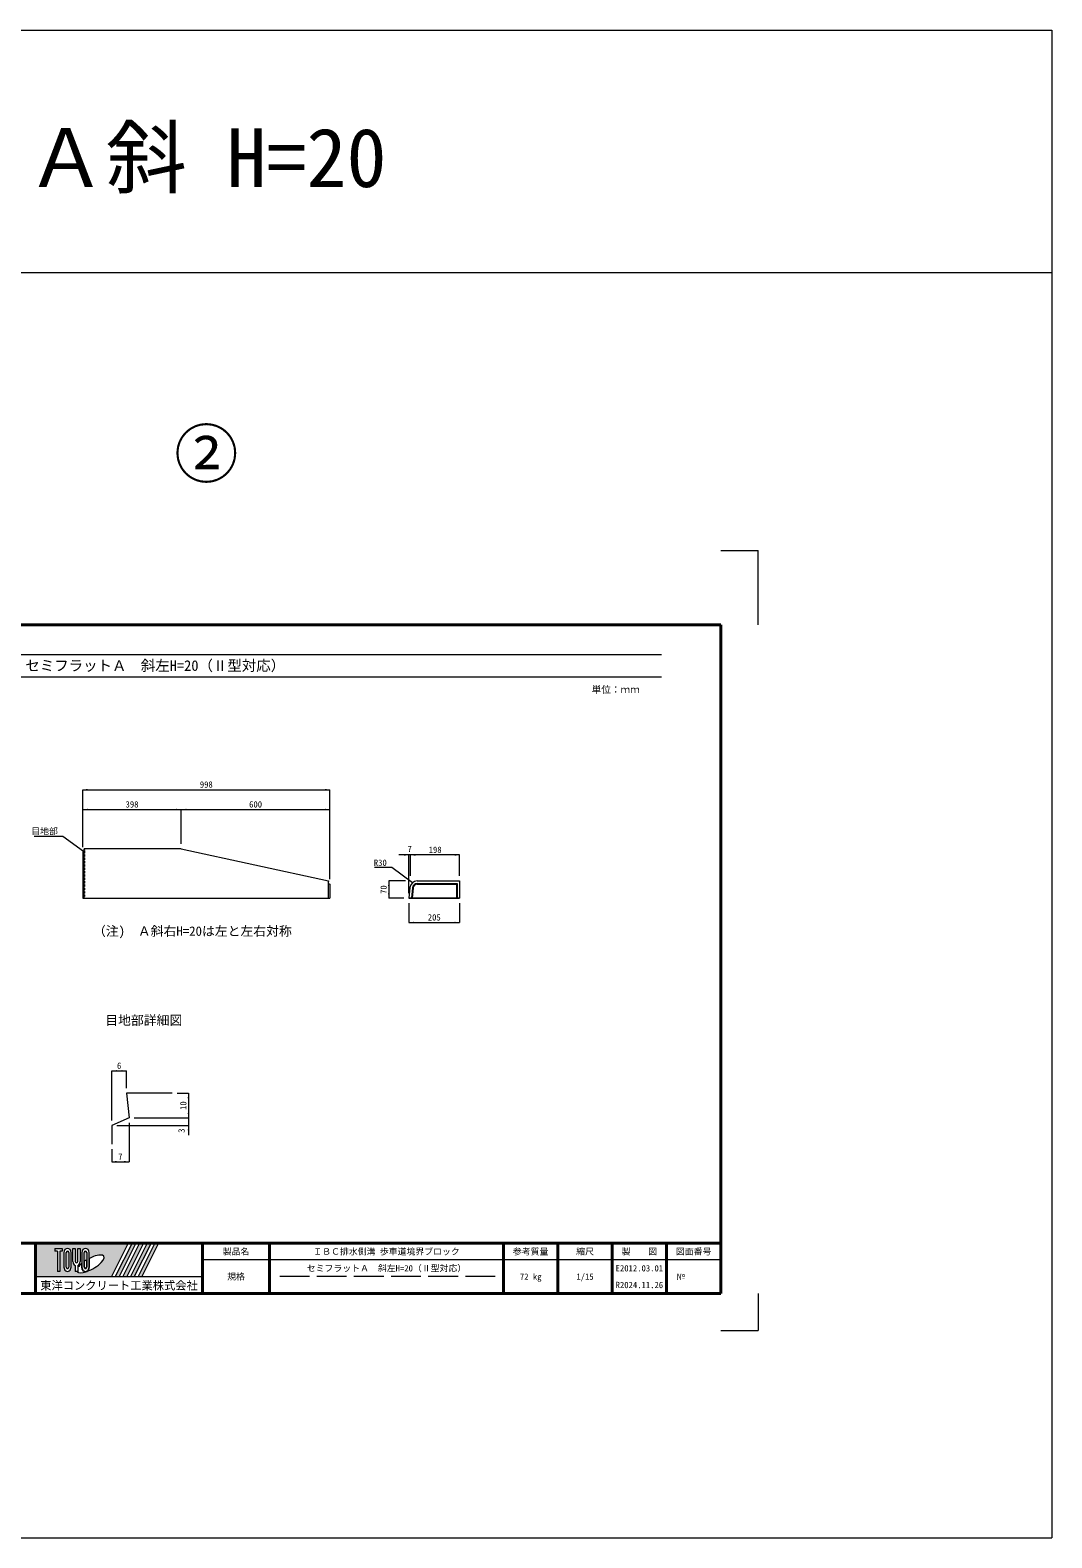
# Model space of a CAD drawing. Units: millimetres at full size; some dimension numbers follow another scale. Extents: x 7544 to 21199, y -8549 to 6148.
# Drawn here: x 17074 to 21199, y 59 to 6148 of the extents above; entities that cross this region are included whole.
import ezdxf
from ezdxf.enums import TextEntityAlignment as Align

# ---------------------------------------------------------------- set-up
doc = ezdxf.new("R2010")
doc.units = ezdxf.units.MM
doc.header["$LTSCALE"] = 20
doc.linetypes.add('DASHED', pattern=[7.5, 6, -1.5])
doc.linetypes.add('USER1', pattern=[0.675, 0.375, -0.3])
for name, color, linetype, lineweight in [('0_2', 7, 'Continuous', 20), ('Defpoints_3', 7, 'Continuous', 13), ('図枠', 7, 'Continuous', 5), ('寸法線', 7, 'Continuous', 9), ('引出線', 4, 'Continuous', 9), ('本体', 2, 'Continuous', 20), ('補助線', 8, 'Continuous', 13)]:
    doc.layers.add(name, color=color, linetype=linetype, lineweight=lineweight)
doc.styles.add('ＭＳ ゴシック', font='')
doc.styles.get('ＭＳ ゴシック').set_extended_font_data('MS Gothic')

# ---------------------------------------------------------------- blocks, each defined once
blk = doc.blocks.new('filled_arrow')
at = {"color": 0, "linetype": 'Continuous', "lineweight": -2}
blk.add_solid([(7.5, 1.25), (0, 0), (7.5, -1.25)], dxfattribs=at)

msp = doc.modelspace()

# ---------------------------------------------------------------- hatches: boundary and pattern name
at = {"layer": '図枠'}
h = msp.add_hatch(color=256, dxfattribs=at)
h.paths.add_polyline_path([(17095.52, 1249.25), (17095.52, 1114.25), (17402.85, 1114.25), (17470.35, 1249.25)])
edge = h.paths.add_edge_path(flags=16)
edge.add_ellipse((17317.89, 1165.66), major_axis=(54.55, 30.53), ratio=0.3471473, start_angle=-144.311216, end_angle=72.189903, ccw=False)
edge.add_ellipse((17297.69, 1152.48), major_axis=(0, 18.56), ratio=0.8463542, start_angle=-160.703457, end_angle=-90)
edge.add_line((17313.4, 1152.48), (17313.4, 1187.86))
edge = h.paths.add_edge_path(flags=16)
edge.add_ellipse((17297.69, 1211.02), major_axis=(0, 17.13), ratio=0.8463542, start_angle=-90, end_angle=90, ccw=False)
edge.add_line((17312.2, 1211.02), (17312.2, 1152.48))
edge.add_ellipse((17297.69, 1152.48), major_axis=(0, 17.13), ratio=0.8463542, start_angle=90, end_angle=-90, ccw=False)
edge.add_line((17283.19, 1152.48), (17283.19, 1211.02))
edge = h.paths.add_edge_path(flags=16)
edge.add_line((17302.53, 1211.02), (17302.53, 1152.48))
edge.add_ellipse((17297.69, 1152.48), major_axis=(0, 5.71), ratio=0.8463542, start_angle=90, end_angle=-90, ccw=False)
edge.add_line((17292.86, 1152.48), (17292.86, 1211.02))
edge.add_ellipse((17297.69, 1211.02), major_axis=(0, 5.71), ratio=0.8463542, start_angle=-90, end_angle=90, ccw=False)
edge = h.paths.add_edge_path(flags=16)
edge.add_line((17301.32, 1181.1), (17301.32, 1152.48))
edge.add_ellipse((17297.69, 1152.48), major_axis=(0, 4.28), ratio=0.8463541, start_angle=90, end_angle=-90, ccw=False)
edge.add_line((17294.07, 1152.48), (17294.07, 1176.41))
edge.add_ellipse((17317.89, 1165.66), major_axis=(54.55, 30.53), ratio=0.3471473, start_angle=107.791742, end_angle=126.471319, ccw=False)
edge = h.paths.add_edge_path(flags=16)
edge.add_ellipse((17261.44, 1175.68), major_axis=(0, 17.13), ratio=0.8463542, start_angle=-163.341166, end_angle=-90, ccw=False)
edge.add_line((17266.27, 1159.52), (17266.27, 1135.34))
edge.add_line((17266.27, 1135.34), (17256.61, 1135.34))
edge.add_line((17256.61, 1135.34), (17256.61, 1159.52))
edge.add_ellipse((17261.44, 1175.68), major_axis=(0, 17.13), ratio=0.8463542, start_angle=90, end_angle=163.341166, ccw=False)
edge.add_line((17246.94, 1175.68), (17246.94, 1228.15))
edge.add_line((17246.94, 1228.15), (17256.61, 1228.15))
edge.add_line((17256.61, 1228.15), (17256.61, 1175.68))
edge.add_ellipse((17261.44, 1175.68), major_axis=(0, 5.71), ratio=0.8463542, start_angle=90, end_angle=-90)
edge.add_line((17266.27, 1175.68), (17266.27, 1228.15))
edge.add_line((17266.27, 1228.15), (17275.94, 1228.15))
edge.add_line((17275.94, 1228.15), (17275.94, 1175.68))
edge = h.paths.add_edge_path(flags=16)
edge.add_line((17281.98, 1167.25), (17281.98, 1152.48))
edge.add_ellipse((17297.69, 1152.48), major_axis=(0, 18.56), ratio=0.8463542, start_angle=90, end_angle=-171.54427)
edge.add_ellipse((17317.89, 1165.66), major_axis=(54.55, 30.53), ratio=0.3471473, start_angle=-178.649536, end_angle=-148.292442, ccw=False)
edge.add_line((17264.19, 1133.91), (17267.48, 1133.91))
edge.add_line((17267.48, 1133.91), (17267.48, 1152.01))
edge.add_ellipse((17317.89, 1165.66), major_axis=(54.55, 30.53), ratio=0.3471473, start_angle=148.219121, end_angle=165.908122, ccw=False)
edge = h.paths.add_edge_path(flags=16)
edge.add_ellipse((17225.18, 1211.02), major_axis=(0, 17.13), ratio=0.8463542, start_angle=-90, end_angle=90, ccw=False)
edge.add_line((17239.69, 1211.02), (17239.69, 1152.48))
edge.add_ellipse((17225.18, 1152.48), major_axis=(0, 17.13), ratio=0.8463542, start_angle=90, end_angle=-90, ccw=False)
edge.add_line((17210.68, 1152.48), (17210.68, 1211.02))
edge = h.paths.add_edge_path(flags=16)
edge.add_line((17230.02, 1211.02), (17230.02, 1152.48))
edge.add_ellipse((17225.18, 1152.48), major_axis=(0, 5.71), ratio=0.8463542, start_angle=90, end_angle=-90, ccw=False)
edge.add_line((17220.35, 1152.48), (17220.35, 1211.02))
edge.add_ellipse((17225.18, 1211.02), major_axis=(0, 5.71), ratio=0.8463542, start_angle=-90, end_angle=90, ccw=False)
h.paths.add_polyline_path([(17203.43, 1228.15), (17203.43, 1216.73), (17193.76, 1216.73), (17193.76, 1135.34), (17184.1, 1135.34), (17184.1, 1216.73), (17174.43, 1216.73), (17174.43, 1228.15)], flags=16)
for points in [[(17418.17, 1114.25), (17433.48, 1114.25), (17500.98, 1249.25), (17485.67, 1249.25)], [(17531.61, 1249.25), (17516.29, 1249.25), (17448.79, 1114.25), (17464.11, 1114.25)], [(17562.24, 1249.25), (17546.92, 1249.25), (17479.42, 1114.25), (17494.74, 1114.25)], [(17592.86, 1249.25), (17577.55, 1249.25), (17510.05, 1114.25), (17525.36, 1114.25)]]:
    msp.add_hatch(color=256, dxfattribs=at).paths.add_polyline_path(points)

# ---------------------------------------------------------------- linework, layer by layer
at = {"layer": '0_2'}
msp.add_line((18603.31, 2642.05), (18808.31, 2642.05), dxfattribs=at)
at = {"layer": 'Defpoints_3'}
for p, q in [((19863.02, 4046.75), (20013.02, 4046.75)), ((20013.02, 3746.75), (20013.02, 4046.75)), ((20013.02, 1046.75), (20013.02, 896.75)), ((19863.02, 896.75), (20013.02, 896.75))]:
    msp.add_line(p, q, dxfattribs=at)
at = {"layer": '図枠', "color": 1, "lineweight": 20}
for p, q in [((7544.46, 6147.66), (21199.2, 6147.66)), ((21199.2, 6147.66), (21199.2, 59.42)), ((14371.83, 5169.69), (21199.2, 5169.69)), ((7544.46, 59.42), (21199.2, 59.42))]:
    msp.add_line(p, q, dxfattribs=at)
at = {"layer": '図枠', "lineweight": 40}
for p, q in [((15708.02, 3746.75), (19863.02, 3746.75)), ((19863.02, 1046.75), (19863.02, 3746.75)), ((15708.02, 1249.25), (19863.02, 1249.25)), ((17095.52, 1046.75), (17095.52, 1249.25)), ((17770.52, 1046.75), (17770.52, 1249.25)), ((18040.52, 1046.75), (18040.52, 1249.25)), ((18985.52, 1046.75), (18985.52, 1249.25)), ((19204.89, 1046.75), (19204.89, 1249.25)), ((19424.27, 1046.75), (19424.27, 1249.25)), ((19643.64, 1046.75), (19643.64, 1249.25)), ((15708.02, 1046.75), (19863.02, 1046.75))]:
    msp.add_line(p, q, dxfattribs=at)
at = {"layer": '図枠', "lineweight": 13}
for p, q in [((15948.02, 3626.75), (19623.02, 3626.75)), ((15948.02, 3536.75), (19623.02, 3536.75)), ((19863.02, 1181.75), (17770.52, 1181.75))]:
    msp.add_line(p, q, dxfattribs=at)
at = {"layer": '図枠'}
for p, q in [((17095.52, 1249.25), (17470.35, 1249.25)), ((17174.43, 1228.15), (17174.43, 1216.73)), ((17174.43, 1228.15), (17203.43, 1228.15)), ((17203.43, 1228.15), (17203.43, 1216.73)), ((17246.94, 1228.15), (17256.61, 1228.15)), ((17246.94, 1175.68), (17246.94, 1228.15)), ((17256.61, 1228.15), (17256.61, 1175.68)), ((17266.27, 1228.15), (17275.94, 1228.15)), ((17266.27, 1175.68), (17266.27, 1228.15)), ((17275.94, 1228.15), (17275.94, 1175.68)), ((17470.35, 1249.25), (17402.85, 1114.25)), ((17485.67, 1249.25), (17418.17, 1114.25)), ((17500.98, 1249.25), (17433.48, 1114.25)), ((17516.29, 1249.25), (17448.79, 1114.25)), ((17531.61, 1249.25), (17464.11, 1114.25)), ((17546.92, 1249.25), (17479.42, 1114.25)), ((17485.67, 1249.25), (17500.98, 1249.25)), ((17562.24, 1249.25), (17494.74, 1114.25)), ((17577.55, 1249.25), (17510.05, 1114.25)), ((17516.29, 1249.25), (17531.61, 1249.25)), ((17592.86, 1249.25), (17525.36, 1114.25)), ((17546.92, 1249.25), (17562.24, 1249.25)), ((17577.55, 1249.25), (17592.86, 1249.25)), ((17184.1, 1216.73), (17174.43, 1216.73)), ((17184.1, 1216.73), (17184.1, 1135.34)), ((17193.76, 1216.73), (17193.76, 1135.34)), ((17203.43, 1216.73), (17193.76, 1216.73)), ((17210.68, 1211.02), (17210.68, 1152.48)), ((17220.35, 1152.48), (17220.35, 1211.02)), ((17230.02, 1211.02), (17230.02, 1152.48)), ((17239.69, 1152.48), (17239.69, 1211.02)), ((17256.61, 1159.52), (17256.61, 1135.34)), ((17266.27, 1159.52), (17266.27, 1135.34)), ((17281.98, 1167.25), (17281.98, 1152.48)), ((17283.19, 1211.02), (17283.19, 1152.48)), ((17292.86, 1152.48), (17292.86, 1211.02)), ((17294.07, 1152.48), (17294.07, 1176.41)), ((17301.32, 1181.1), (17301.32, 1152.48)), ((17302.53, 1211.02), (17302.53, 1152.48)), ((17312.2, 1152.48), (17312.2, 1211.02)), ((17313.4, 1152.48), (17313.4, 1187.86)), ((17095.52, 1114.25), (17402.85, 1114.25)), ((17193.76, 1135.34), (17184.1, 1135.34)), ((17266.27, 1135.34), (17256.61, 1135.34)), ((17264.19, 1133.91), (17267.48, 1133.91)), ((17267.48, 1152.01), (17267.48, 1133.91)), ((17418.17, 1114.25), (17433.48, 1114.25)), ((17448.79, 1114.25), (17464.11, 1114.25)), ((17479.42, 1114.25), (17494.74, 1114.25)), ((17510.05, 1114.25), (17525.36, 1114.25))]:
    msp.add_line(p, q, dxfattribs=at)
at = {"layer": '図枠', "linetype": 'DASHED', "lineweight": 9}
msp.add_line((18951.77, 1114.25), (18074.27, 1114.25), dxfattribs=at)
at = {"layer": '図枠'}
for centre, major_axis, ratio, start_param, end_param in [((17225.18, 1211.02), (0, 17.13), 0.846354, 4.712389, 7.8539816), ((17297.69, 1211.02), (0, 17.13), 0.846354, 4.712389, 7.8539816), ((17225.18, 1211.02), (0, 5.71), 0.846354, 4.712389, 7.8539816), ((17261.44, 1175.68), (0, 17.13), 0.846354, 1.5707963, 2.8017557), ((17261.44, 1175.68), (0, 5.71), 0.846354, 1.5707963, 4.712389), ((17261.44, 1175.68), (0, 17.13), 0.846354, 3.4814296, 4.712389), ((17317.89, 1165.66), (54.55, 30.53), 0.347147, 2.0815197, 2.5155126), ((17297.69, 1211.02), (0, 5.71), 0.846354, 4.712389, 7.8539816), ((17317.89, 1165.66), (54.55, 30.53), 0.347147, 1.6817405, 1.8219833), ((17317.89, 1165.66), (54.55, 30.53), 0.347147, 4.2621853, 7.7429163), ((17225.18, 1152.48), (0, 17.13), 0.846354, 1.5707963, 4.712389), ((17225.18, 1152.48), (0, 5.71), 0.846354, 1.5707963, 4.712389), ((17317.89, 1165.66), (54.55, 30.53), 0.347147, 3.2093975, 4.2004451), ((17297.69, 1152.48), (0, 18.56), 0.846354, 1.5707963, 3.3154679), ((17297.69, 1152.48), (0, 17.13), 0.846354, 1.5707963, 4.712389), ((17297.69, 1152.48), (0, 5.71), 0.846354, 1.5707963, 4.712389), ((17297.69, 1152.48), (0, 4.28), 0.846354, 1.5707963, 4.712389), ((17297.69, 1152.48), (0, 18.56), 0.846354, 3.5338438, 4.712389)]:
    msp.add_ellipse(centre, major_axis=major_axis, ratio=ratio, start_param=start_param, end_param=end_param, dxfattribs=at)
at = {"layer": '寸法線'}
for p, q in [((17286.52, 3080.48), (18284.52, 3080.48)), ((17286.52, 2849.05), (17286.52, 3080.48)), ((18284.52, 2719.04), (18284.52, 3080.48)), ((17286.52, 3000.3), (17684.51, 3000.3)), ((17286.52, 2849.05), (17286.52, 3000.3)), ((17684.51, 2862.05), (17684.51, 3000.3)), ((17684.51, 3000.3), (18284.52, 3000.3)), ((17684.51, 2862.05), (17684.51, 3000.3)), ((18284.52, 2719.04), (18284.52, 3000.3)), ((18650.31, 2816.97), (18563.31, 2816.97)), ((18603.31, 2662.05), (18603.31, 2816.97)), ((18610.31, 2732.05), (18610.31, 2816.97)), ((18808.31, 2816.97), (18610.31, 2816.97)), ((18610.31, 2732.05), (18610.31, 2816.97)), ((18808.31, 2732.05), (18808.31, 2816.97)), ((18522.35, 2712.05), (18522.35, 2642.05)), ((18590.31, 2712.05), (18522.35, 2712.05)), ((18583.31, 2642.05), (18522.35, 2642.05)), ((18603.31, 2622.05), (18603.31, 2544.07)), ((18808.31, 2622.05), (18808.31, 2544.07)), ((18603.31, 2544.07), (18808.31, 2544.07)), ((17403.61, 1945.02), (17463.61, 1945.02)), ((17403.61, 1744.9), (17403.61, 1945.02)), ((17463.61, 1874.9), (17463.61, 1945.02)), ((17667.31, 1854.9), (17713.56, 1854.9)), ((17713.56, 1854.9), (17713.56, 1754.9)), ((17713.56, 1794.9), (17713.56, 1684.9)), ((17423.61, 1724.9), (17713.56, 1724.9)), ((17473.61, 1734.9), (17473.61, 1578.3)), ((17493.61, 1754.9), (17713.56, 1754.9)), ((17493.61, 1754.9), (17713.56, 1754.9)), ((17403.61, 1629.18), (17403.61, 1578.3)), ((17403.61, 1578.3), (17473.61, 1578.3))]:
    msp.add_line(p, q, dxfattribs=at)
at = {"layer": '引出線'}
for points in [[(17289.49, 2830.32), (17206.25, 2892.14), (17089.9, 2892.14)], [(18617.33, 2704.29), (18534.08, 2766.1), (18464.47, 2766.1)]]:
    msp.add_lwpolyline(points, dxfattribs=at)
at = {"layer": '本体'}
for p, q in [((17292.47, 2831.6), (17286.52, 2829.05)), ((17286.52, 2829.05), (17286.52, 2642.05)), ((17684.51, 2842.05), (17292.51, 2842.05)), ((17292.51, 2831.6), (17292.51, 2842.05)), ((17684.51, 2842.05), (18278.52, 2712.04)), ((18278.52, 2701.6), (18278.52, 2712.04)), ((18278.56, 2701.6), (18284.52, 2699.04)), ((18284.52, 2699.04), (18284.52, 2642.05)), ((18607.61, 2685.03), (18603.31, 2642.05)), ((18637.46, 2712.05), (18808.31, 2712.05)), ((18808.31, 2712.05), (18808.31, 2642.05)), ((17286.52, 2642.05), (18284.52, 2642.05)), ((18808.31, 2642.05), (18603.31, 2642.05)), ((17647.31, 1854.9), (17463.61, 1854.9)), ((17463.61, 1854.9), (17473.61, 1754.9)), ((17473.61, 1754.9), (17403.61, 1724.9)), ((17403.61, 1724.9), (17403.61, 1649.18))]:
    msp.add_line(p, q, dxfattribs=at)
at = {"layer": '本体', "color": 7, "linetype": 'USER1', "lineweight": 5}
for p, q in [((17293.52, 2832.05), (17292.47, 2831.6)), ((17292.51, 2842.05), (17293.52, 2832.05)), ((17293.52, 2832.05), (17293.52, 2642.05)), ((18278.52, 2712.04), (18277.52, 2702.04)), ((18277.52, 2702.04), (18277.52, 2642.05)), ((18277.52, 2702.04), (18278.56, 2701.6))]:
    msp.add_line(p, q, dxfattribs=at)
at = {"layer": '本体', "lineweight": 5}
for p, q in [((17292.51, 2642.05), (17292.51, 2831.6)), ((18278.52, 2642.05), (18278.52, 2701.6))]:
    msp.add_line(p, q, dxfattribs=at)
at = {"layer": '本体', "color": 4, "lineweight": 5}
for p, q in [((18617.56, 2684.04), (18613.36, 2642.05)), ((18620.54, 2683.74), (18616.37, 2642.05)), ((18637.46, 2702.04), (18798.31, 2702.04)), ((18637.46, 2699.04), (18795.31, 2699.04)), ((18795.31, 2699.04), (18798.31, 2702.04)), ((18795.31, 2699.04), (18795.31, 2642.05)), ((18798.31, 2702.04), (18798.31, 2642.05))]:
    msp.add_line(p, q, dxfattribs=at)
at = {"layer": '本体'}
msp.add_arc((18637.46, 2682.05), 30, 90, 174.29017, dxfattribs=at)
at = {"layer": '本体', "color": 4, "lineweight": 5}
for radius in [20, 17]:
    msp.add_arc((18637.46, 2682.04), radius, 90, 174.28887, dxfattribs=at)
at = {"layer": '補助線'}
msp.add_line((17095.52, 1114.25), (17770.52, 1114.25), dxfattribs=at)

# ---------------------------------------------------------------- block references
at = {"layer": '寸法線', "xscale": 2.67, "yscale": 2.67}
for p in [(17286.52, 3080.48), (17286.52, 3000.3), (17684.51, 3000.3), (18610.31, 2816.97), (18610.31, 2816.97), (18603.31, 2544.07), (17403.61, 1945.02), (17403.61, 1578.3)]:
    msp.add_blockref('filled_arrow', p, dxfattribs=at)
for p, rotation in [((18284.52, 3080.48), 180), ((17684.51, 3000.3), 180), ((18284.52, 3000.3), 180), ((18603.31, 2816.97), 180), ((18808.31, 2816.97), 180), ((18522.35, 2712.05), 270), ((18522.35, 2642.05), 90), ((18808.31, 2544.07), 180), ((17463.61, 1945.02), 180), ((17713.56, 1854.9), 270), ((17713.56, 1754.9), 90), ((17713.56, 1754.9), 90), ((17713.56, 1724.9), 270), ((17473.61, 1578.3), 180)]:
    msp.add_blockref('filled_arrow', p, dxfattribs=dict(at, rotation=rotation))
at = {"layer": '引出線', "xscale": 0.2, "yscale": 0.2, "rotation": 143.4}
for p in [(17289.49, 2830.32), (18617.33, 2704.29)]:
    msp.add_blockref('filled_arrow', p, dxfattribs=at)

# ---------------------------------------------------------------- texts
at = {"layer": '0_2', "style": 'ＭＳ ゴシック'}
msp.add_text('Ａ斜 H=20', height=237.4, dxfattribs=at).set_placement((17785.52, 5443), align=Align.BOTTOM_CENTER)
at = {"layer": '0_2', "color": 1, "style": 'ＭＳ ゴシック'}
msp.add_text('②', height=189.9, dxfattribs=at).set_placement((17785.52, 4284.8), align=Align.BOTTOM_CENTER)
at = {"layer": '0_2', "style": 'ＭＳ ゴシック'}
for s, p in [('（注)\u3000Ａ斜右H=20は左と左右対称', (17328.04, 2479.18)), ('目地部詳細図', (17377.54, 2119.29))]:
    msp.add_text(s, height=37.98, dxfattribs=at).set_placement(p, align=Align.BOTTOM_LEFT)
at = {"layer": '図枠', "style": 'ＭＳ ゴシック'}
for s, height, p in [('\u3000ＩＢＣ排水側溝\u3000歩車道境界ブロック\u3000セミフラットＡ\u3000斜左H=20（Ⅱ型対応）', 42.72, (15948.02, 3581.75)), ('№', 25.63, (19683.7, 1114.25))]:
    msp.add_text(s, height=height, dxfattribs=at).set_placement(p, align=Align.MIDDLE_LEFT)
for s, height, p in [('単位：ｍｍ', 28.48, (19438.31, 3484.75)), ('製品名', 25.63, (17905.52, 1215.5)), ('ＩＢＣ排水側溝 歩車道境界ブロック', 25.63, (18513.02, 1215.5)), ('参考質量', 25.63, (19095.2, 1215.5)), ('縮尺', 25.63, (19314.58, 1215.5)), ('製\u3000\u3000図', 25.63, (19533.95, 1215.5)), ('図面番号', 25.63, (19753.33, 1215.5)), ('セミフラットＡ\u3000斜左H=20（Ⅱ型対応）', 25.63, (18513.02, 1148)), ('E2012.03.01', 25.63, (19533.95, 1148)), ('東洋コンクリート工業株式会社', 33.32, (17433.02, 1078.39)), ('規格', 25.63, (17905.52, 1114.25)), ('72 kg', 25.63, (19095.2, 1114.25)), ('1/15', 25.63, (19314.58, 1114.25)), ('R2024.11.26', 25.63, (19533.95, 1080.5))]:
    msp.add_text(s, height=height, dxfattribs=at).set_placement(p, align=Align.MIDDLE_CENTER)
at = {"layer": '寸法線', "style": 'ＭＳ ゴシック'}
for s, p in [('998', (17785.52, 3101.48)), ('398', (17485.52, 3021.3)), ('600', (17984.52, 3021.3)), ('7', (18606.81, 2841.72)), ('198', (18709.31, 2837.97)), ('205', (18705.81, 2565.07)), ('6', (17433.61, 1966.02)), ('7', (17438.61, 1599.3))]:
    msp.add_text(s, height=25.63, dxfattribs=at).set_placement(p, align=Align.MIDDLE_CENTER)
for s, p in [('70', (18501.35, 2677.05)), ('10', (17692.56, 1804.9)), ('3', (17685.21, 1703.71))]:
    msp.add_text(s, height=25.63, rotation=90, dxfattribs=at).set_placement(p, align=Align.MIDDLE_CENTER)
at = {"layer": '引出線', "style": 'ＭＳ ゴシック'}
for s, p in [('目地部', (17186.25, 2925.91)), ('R30', (18514.08, 2798.5))]:
    msp.add_text(s, height=25.63, dxfattribs=at).set_placement(p, align=Align.TOP_RIGHT)

doc.saveas('drawing.dxf')
